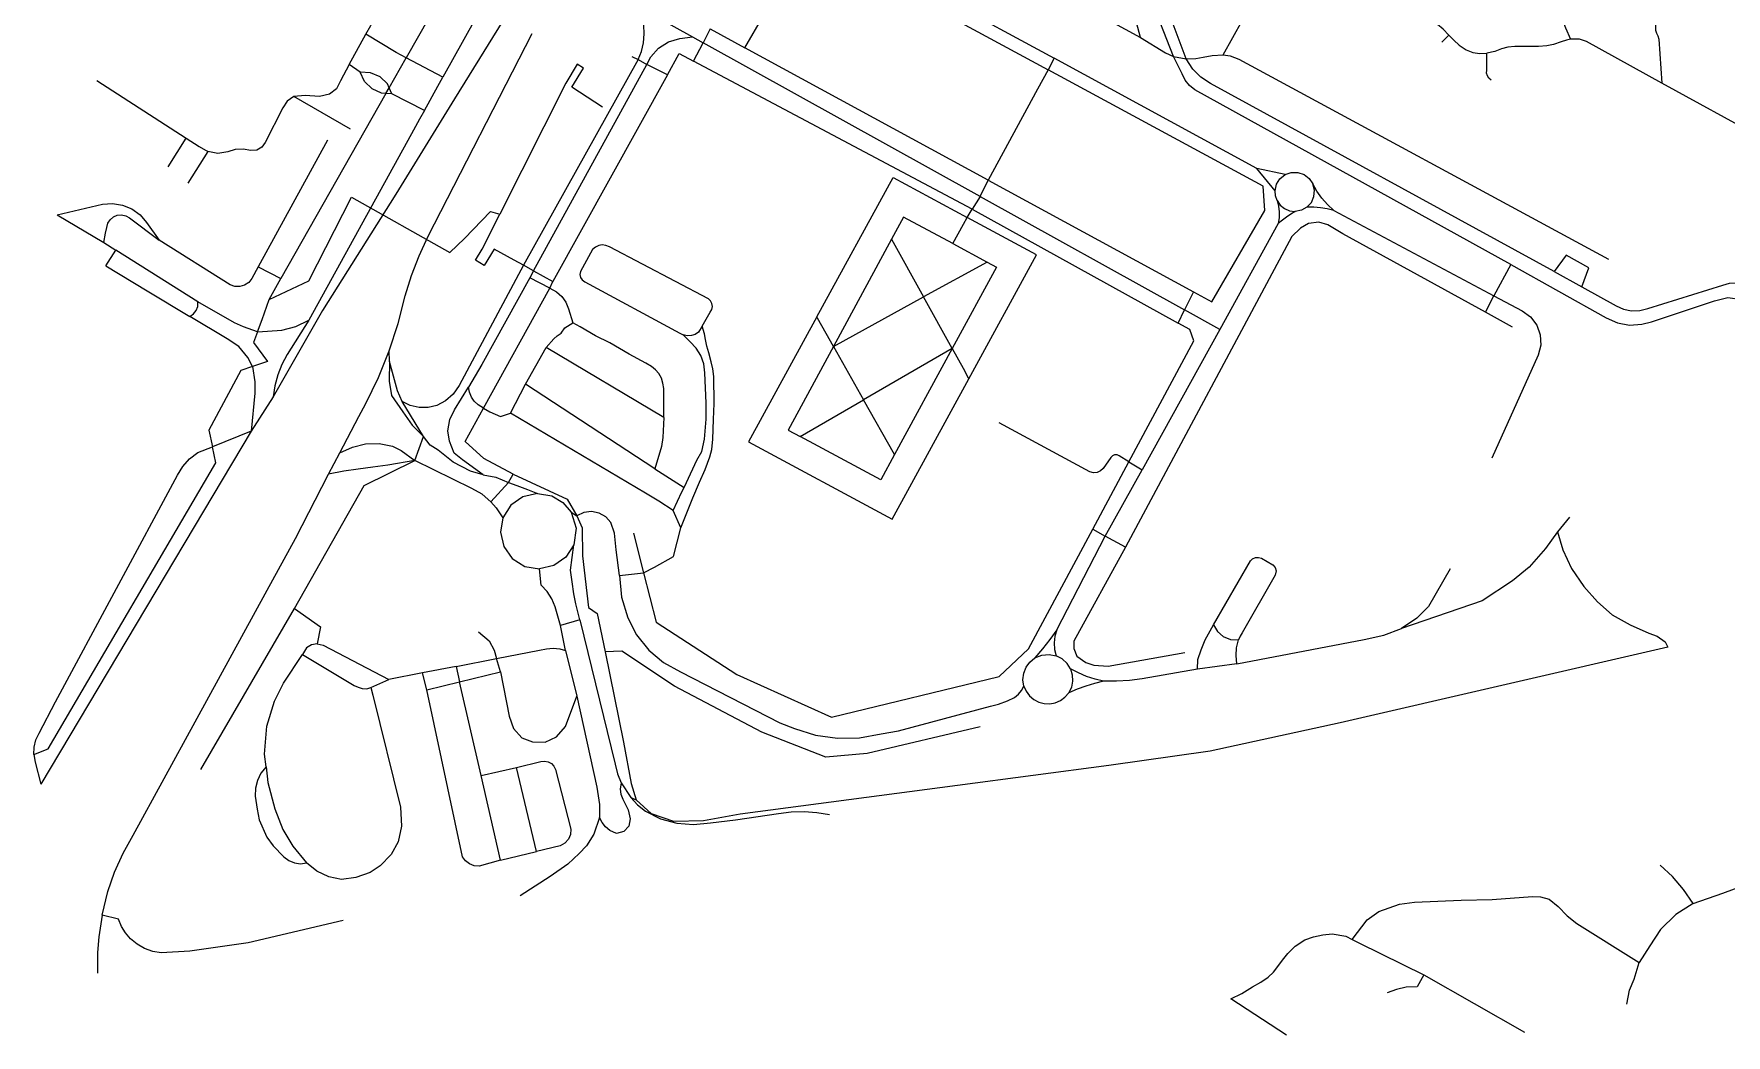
# Model space of a CAD drawing. Header units: metres. Extents: x 327752 to 330302, y 2791504 to 2794271.
# Drawn here: x 327752 to 328526, y 2791505 to 2791963 of the extents above; entities that cross this region are included whole.
import ezdxf

# ---------------------------------------------------------------- set-up
doc = ezdxf.new("R2010")
doc.units = ezdxf.units.M

msp = doc.modelspace()

# ---------------------------------------------------------------- linework, layer by layer
for p, q in [((327952.83, 2792005.19), (327922.5, 2791951.72)), ((328119.15, 2792005.67), (328218.67, 2791951.55)), ((328279, 2791951.25), (328262.64, 2791995.22)), ((328273.31, 2791952.29), (328257.65, 2791992.35)), ((328029.12, 2791974.8), (328053.43, 2791961.31)), ((327896.54, 2791948.72), (327904.05, 2791962.54)), ((328061.53, 2791964.97), (328058.26, 2791958.63)), ((328061.53, 2791964.97), (328077.37, 2791956.35)), ((328244.12, 2791968.62), (328258.22, 2791961.01)), ((328295.9, 2791953.14), (328304.75, 2791968.95)), ((328395.87, 2791958.94), (328399.07, 2791962.17)), ((328053.43, 2791961.31), (328058.26, 2791958.63)), ((328053.86, 2791950.2), (328058.26, 2791958.63)), ((328184.84, 2791888.42), (328058.26, 2791958.63)), ((328188.62, 2791895.78), (328077.37, 2791956.35)), ((327901.49, 2791945.17), (327896.54, 2791948.72)), ((327914.75, 2791938.03), (327922.5, 2791951.72)), ((327939.24, 2791942.85), (327922.5, 2791951.72)), ((328028.54, 2791950.97), (327976.22, 2791856.88)), ((327980.75, 2791854.37), (328032.54, 2791948.66)), ((328025.68, 2791952.43), (328028.54, 2791950.97)), ((328028.54, 2791950.97), (328032.54, 2791948.66)), ((328041.97, 2791944.03), (328032.54, 2791948.66)), ((328181.19, 2791882.53), (328053.86, 2791950.2)), ((328218.67, 2791951.55), (328215.91, 2791946.32)), ((328311.36, 2791901.16), (328218.67, 2791951.55)), ((328273.31, 2791952.29), (328279, 2791951.25)), ((327781.13, 2791941.44), (327821.91, 2791915.09)), ((328041.97, 2791944.03), (327989.64, 2791849.44)), ((328555.06, 2791907.96), (328496.46, 2791940.21)), ((327913.31, 2791935.48), (327865.3, 2791850.79)), ((327897.14, 2791919.14), (327871.15, 2791934.11)), ((327913.31, 2791935.48), (327914.75, 2791938.03)), ((327916.03, 2791935.26), (327913.31, 2791935.48)), ((327916.03, 2791935.26), (327914.75, 2791938.03)), ((327930.88, 2791927.71), (327916.03, 2791935.26)), ((327813.81, 2791901.92), (327821.91, 2791915.09)), ((327831.89, 2791908.9), (327822.77, 2791894.41)), ((327886.65, 2791914.1), (327854.92, 2791856.17)), ((328324.3, 2791898.36), (328311.36, 2791901.16)), ((328319.67, 2791890.96), (328311.36, 2791901.16)), ((328184.84, 2791888.42), (328188.62, 2791895.78)), ((328188.62, 2791895.78), (328282.4, 2791844.73)), ((328184.84, 2791888.42), (328181.19, 2791882.53)), ((328184.84, 2791888.42), (328278.31, 2791836.56)), ((327762.95, 2791879.89), (327784.27, 2791867.29)), ((328179.03, 2791878.75), (328181.19, 2791882.53)), ((328181.19, 2791882.53), (328275.34, 2791830.46)), ((328346.57, 2791881.98), (328419.68, 2791842.94)), ((328321.15, 2791875.99), (328294.5, 2791827.58)), ((327784.27, 2791867.29), (327789.84, 2791863.83)), ((327785.22, 2791856.65), (327789.84, 2791863.83)), ((327827.38, 2791840.13), (327789.84, 2791863.83)), ((328144.45, 2791868.84), (328117.86, 2791819.8)), ((328144.45, 2791868.84), (328159.07, 2791842.4)), ((328172.35, 2791866.81), (328188.12, 2791858.35)), ((327854.92, 2791856.17), (327865.3, 2791850.79)), ((327980.75, 2791854.37), (327976.22, 2791856.88)), ((327980.75, 2791854.37), (327979.12, 2791851.15)), ((327980.75, 2791854.37), (327989.64, 2791849.44)), ((328188.12, 2791858.35), (328159.07, 2791842.4)), ((328427.47, 2791857.3), (328419.68, 2791842.94)), ((328447.24, 2791853.99), (328459.91, 2791847.03)), ((327859.9, 2791841.27), (327865.3, 2791850.79)), ((327957.87, 2791791.6), (327988.13, 2791846.43)), ((327988.13, 2791846.43), (327979.12, 2791851.15)), ((327988.13, 2791846.43), (327989.64, 2791849.44)), ((328117.86, 2791819.8), (328159.07, 2791842.4)), ((328172.1, 2791818.85), (328159.07, 2791842.4)), ((328282.4, 2791844.73), (328278.31, 2791836.56)), ((328415.85, 2791835.43), (328419.68, 2791842.94)), ((328275.34, 2791830.46), (328278.31, 2791836.56)), ((328294.5, 2791827.58), (328278.31, 2791836.56)), ((328428.18, 2791828.57), (328415.85, 2791835.43)), ((328294.5, 2791827.58), (328258.92, 2791763.4)), ((327914.98, 2791812.94), (327914.79, 2791817.76)), ((327977.04, 2791802.53), (327986.53, 2791819.3)), ((328040.34, 2791787.23), (327986.53, 2791819.3)), ((328117.86, 2791819.8), (328131.63, 2791795.39)), ((328172.1, 2791818.85), (328131.63, 2791795.39)), ((328172.1, 2791818.85), (328145.77, 2791770.32)), ((327970.16, 2791789.28), (327977.04, 2791802.53)), ((328036.23, 2791763.89), (327977.04, 2791802.53)), ((327861.78, 2791796.78), (327851.72, 2791781.06)), ((327930.46, 2791778.57), (327920.68, 2791794.57)), ((328102.58, 2791778.57), (328131.63, 2791795.39)), ((328145.77, 2791770.32), (328131.63, 2791795.39)), ((327851.72, 2791781.06), (327755.61, 2791619.7)), ((327851.72, 2791781.06), (327833.96, 2791773.82)), ((327926.56, 2791767.64), (327930.46, 2791778.57)), ((327887.01, 2791761.32), (327892.18, 2791771.1)), ((327969.3, 2791757.57), (327971.46, 2791761.32)), ((328036.23, 2791763.89), (328049.55, 2791755.34)), ((328236.34, 2791736.29), (328252.82, 2791767)), ((328242.1, 2791733.03), (328258.92, 2791763.4)), ((328252.82, 2791767), (328258.92, 2791763.4)), ((327969.3, 2791757.57), (327961.25, 2791748.76)), ((327997.93, 2791743.99), (328000.52, 2791742.31)), ((328048.11, 2791736.87), (328044.64, 2791744.7)), ((328454.24, 2791741.68), (328448.76, 2791735.04)), ((328026.41, 2791734.36), (328031.06, 2791716.21)), ((328219.87, 2791690.25), (328242.1, 2791733.03)), ((328236.34, 2791736.29), (328242.1, 2791733.03)), ((328251.38, 2791728.04), (328242.1, 2791733.03)), ((328020.07, 2791715.09), (328031.06, 2791716.21)), ((327828.7, 2791626.42), (327871.56, 2791699.96)), ((328001.92, 2791694.79), (327993.01, 2791692.26)), ((327995.36, 2791680.74), (327993.01, 2791692.26)), ((327945.32, 2791673.47), (327963.85, 2791677.08)), ((327965.67, 2791671.04), (327963.85, 2791677.08)), ((327995.36, 2791680.74), (328000.5, 2791659.83)), ((327930.02, 2791670.51), (327914.57, 2791667.51)), ((327945.32, 2791673.47), (327930.02, 2791670.51)), ((327931.91, 2791662.82), (327930.02, 2791670.51)), ((327945.32, 2791673.47), (327946.96, 2791666.5)), ((327946.96, 2791666.5), (327965.67, 2791671.04)), ((328302.23, 2791674.68), (328284.27, 2791672.29)), ((327906.39, 2791663.86), (327914.57, 2791667.51)), ((327931.91, 2791662.82), (327946.96, 2791666.5)), ((327956.76, 2791623.56), (327946.96, 2791666.5)), ((327956.76, 2791623.56), (327972.99, 2791627.26)), ((327965.6, 2791584.85), (327956.76, 2791623.56)), ((327982.15, 2791588.85), (327972.99, 2791627.26)), ((328020.88, 2791620.27), (328025.19, 2791613.49)), ((328025.19, 2791613.49), (328027.68, 2791612.52)), ((327965.6, 2791584.85), (327982.15, 2791588.85)), ((328387.64, 2791532.52), (328384.63, 2791527.05)), ((328387.64, 2791532.52), (328433.64, 2791506.21)), ((328324.99, 2791504.87), (328299.55, 2791521.49))]:
    msp.add_line(p, q)
for points in [[(328122.09, 2792284.16), (328069.4, 2792173.18), (328052.96, 2792137.17), (327973.37, 2791979.6), (327944.69, 2791933), (327917.88, 2791889.48), (327884.22, 2791836.25), (327861.78, 2791796.78)], [(328004.42, 2792064.15), (327972.52, 2792002.7), (327939.24, 2791942.85)], [(327904.05, 2791962.54), (327906.46, 2791966.5), (327907.31, 2791968.39), (327907.26, 2791970.45), (327906.35, 2791972.32), (327904.73, 2791973.61), (327894.49, 2791979.78), (327892.49, 2791981.98), (327891.51, 2791984.77), (327891.69, 2791987.72), (327893.03, 2791990.37), (327905.22, 2792013.11)], [(328077.37, 2791956.35), (328103.45, 2792001.26), (328113.56, 2792001.73), (328215.91, 2791946.32)], [(328258.22, 2791961.01), (328254.36, 2791975.37), (328252.69, 2791980.21), (328250.63, 2791984.89), (328248.15, 2791989.38)], [(328028.54, 2791950.97), (328030.06, 2791954.71), (328031, 2791958.65), (328031.37, 2791962.67), (328031.15, 2791966.71), (328030.33, 2791970.66), (328029.12, 2791974.8)], [(328399.07, 2791962.17), (328396.5, 2791964.87), (328393.87, 2791966.98), (328391.18, 2791968.67), (328386.73, 2791971.22), (328382.06, 2791973.08)], [(328449.12, 2791976.17), (328450.54, 2791970.68), (328452.43, 2791965.42), (328454.75, 2791960.34)], [(328493.74, 2791972.06), (328493.54, 2791965.79), (328493.62, 2791964.37), (328494.03, 2791963.03), (328494.62, 2791961.78), (328495.12, 2791960.32), (328496.46, 2791940.21)], [(327922.5, 2791951.72), (327917.92, 2791954.14), (327904.05, 2791962.54)], [(327914.79, 2791817.76), (327918.85, 2791830.25), (327922.04, 2791842.99), (327924.95, 2791852.19), (327928.43, 2791861.18), (327932.49, 2791869.93), (327980.06, 2791962.9)], [(328399.07, 2791962.17), (328401.37, 2791959.84), (328403.82, 2791957.51), (328407, 2791955.35), (328410.08, 2791954.23), (328413.31, 2791953.73), (328416.47, 2791953.81)], [(328032.54, 2791948.66), (328034.38, 2791952.15), (328037.88, 2791956.23), (328042.43, 2791959.14), (328047.61, 2791960.63), (328053.43, 2791961.31)], [(328258.22, 2791961.01), (328269.56, 2791953.97), (328273.31, 2791952.29)], [(328454.75, 2791960.34), (328452.88, 2791959.85), (328450.42, 2791959.09), (328447.01, 2791957.87), (328443.86, 2791957.18), (328440.09, 2791956.93), (328429.23, 2791956.95), (328426.02, 2791956.61), (328423.2, 2791955.87), (328420.15, 2791954.67), (328416.47, 2791953.81)], [(328496.46, 2791940.21), (328461.99, 2791959.17), (328458.83, 2791960.22), (328454.75, 2791960.34)], [(327896.54, 2791948.72), (327892.57, 2791941.16), (327890.66, 2791937.63), (327887.44, 2791935.21), (327882.88, 2791934.04), (327876.3, 2791934.5), (327871.15, 2791934.11)], [(328012.27, 2791929.13), (327998.19, 2791938.41), (328003.57, 2791947.04), (328000.75, 2791948.79), (327995.58, 2791940.12), (327965.38, 2791880.34)], [(328041.97, 2791944.03), (328047.3, 2791953.7), (328053.86, 2791950.2)], [(328215.91, 2791946.32), (328211.13, 2791937.47), (328188.62, 2791895.78)], [(328282.4, 2791844.73), (328290.86, 2791840.13), (328315.09, 2791881.91), (328314.29, 2791893.04), (328215.91, 2791946.32)], [(328427.47, 2791857.3), (328283.03, 2791937.14), (328280.59, 2791939.14), (328278.63, 2791941.59), (328277.24, 2791944.4), (328273.31, 2791952.29)], [(328279, 2791951.25), (328283.42, 2791951.49), (328286.86, 2791952.02), (328291.01, 2791952.85), (328295.9, 2791953.14)], [(328447.24, 2791853.99), (328290.12, 2791940.05), (328285.79, 2791942.92), (328282.06, 2791946.53), (328279, 2791951.25)], [(328295.9, 2791953.14), (328299.25, 2791952.68), (328303.14, 2791951.2), (328472.18, 2791859.69)], [(328418.41, 2791941.53), (328417.45, 2791942.41), (328416.77, 2791943.51), (328416.41, 2791944.76), (328416.42, 2791946.05), (328416.47, 2791953.81)], [(327914.75, 2791938.03), (327913.95, 2791939.79), (327910.68, 2791943), (327906.29, 2791944.94), (327901.49, 2791945.17)], [(327913.31, 2791935.48), (327911.29, 2791935.65), (327906.97, 2791937.62), (327903.56, 2791940.92), (327901.49, 2791945.17)], [(327930.88, 2791927.71), (327936.98, 2791938.78), (327939.24, 2791942.85)], [(327871.15, 2791934.11), (327868.18, 2791931.95), (327866.16, 2791928.89), (327858.07, 2791913.11), (327856.6, 2791910.86), (327854.24, 2791909.53), (327851.54, 2791909.44), (327848, 2791909.98), (327844.43, 2791909.76), (327841, 2791908.76), (327836.43, 2791908.04), (327831.89, 2791908.9)], [(327930.88, 2791927.71), (327928.7, 2791923.75), (327924.95, 2791916.98), (327877.99, 2791831.87)], [(327821.91, 2791915.09), (327827.89, 2791911.22), (327831.89, 2791908.9)], [(328110.24, 2791833.25), (328145.11, 2791897.07), (328179.03, 2791878.75)], [(328319.67, 2791890.96), (328320.34, 2791893.91), (328321.94, 2791896.47), (328324.3, 2791898.36)], [(328324.3, 2791898.36), (328327.13, 2791899.35), (328330.12, 2791899.38), (328332.95, 2791898.44), (328335.32, 2791896.61), (328336.97, 2791894.13)], [(328334.28, 2791883.43), (328336.28, 2791885.61), (328337.47, 2791888.32), (328337.71, 2791891.26), (328336.97, 2791894.13)], [(328346.57, 2791881.98), (328343.68, 2791884.68), (328341.07, 2791887.56), (328338.85, 2791890.74), (328336.97, 2791894.13)], [(327762.95, 2791879.89), (327783.67, 2791884.84), (327788.29, 2791885.16), (327792.85, 2791884.43), (327797.12, 2791882.67), (327800.88, 2791879.98), (327803.92, 2791876.51), (327809.6, 2791868.39)], [(327859.9, 2791841.27), (327877.98, 2791849.74), (327897.6, 2791888.06), (327942.48, 2791862.79), (327949.26, 2791869.15), (327961.09, 2791881.5), (327965.38, 2791880.34)], [(328320.59, 2791886.55), (328319.85, 2791888.7), (328319.67, 2791890.96)], [(328320.59, 2791886.55), (328321.22, 2791883.95), (328321.55, 2791881.3), (328321.52, 2791878.63), (328321.15, 2791875.99)], [(328320.59, 2791886.55), (328322.02, 2791884.45), (328323.99, 2791882.83), (328326.33, 2791881.82), (328328.87, 2791881.52)], [(327784.27, 2791867.29), (327785.11, 2791871.51), (327785.74, 2791874.2), (327786.22, 2791876.08), (327787.24, 2791877.73), (327788.71, 2791878.99), (327790.5, 2791879.76), (327792.43, 2791879.94), (327794.34, 2791879.55), (327796.03, 2791878.6), (327809.6, 2791868.39)], [(327976.22, 2791856.88), (327971.97, 2791859.25), (327962.79, 2791864.34), (327958.24, 2791856.78), (327954.28, 2791859.17), (327957.31, 2791864.31), (327965.38, 2791880.34)], [(328172.35, 2791866.81), (328149.89, 2791878.86), (328144.45, 2791868.84)], [(328172.35, 2791866.81), (328177.24, 2791875.68), (328179.03, 2791878.75)], [(328179.74, 2791804.93), (328210.72, 2791861.61), (328179.03, 2791878.75)], [(328328.87, 2791881.52), (328326.86, 2791880.22), (328324.92, 2791878.88), (328323.03, 2791877.47), (328321.15, 2791875.99)], [(328334.28, 2791883.43), (328331.73, 2791882.03), (328328.87, 2791881.52)], [(328346.57, 2791881.98), (328343.55, 2791882.71), (328340.49, 2791883.2), (328337.4, 2791883.42), (328334.28, 2791883.43)], [(328415.85, 2791835.43), (328350.68, 2791871.3), (328343.81, 2791875.34), (328339.7, 2791876.56), (328335.03, 2791876.05), (328331.35, 2791873.91), (328327.35, 2791870.12), (328251.38, 2791728.04)], [(327854.92, 2791856.17), (327852.01, 2791850.86), (327850.59, 2791849.05), (327848.69, 2791847.77), (327846.49, 2791847.13), (327844.19, 2791847.2), (327842.02, 2791847.97), (327809.6, 2791868.39)], [(328057.88, 2791829.03), (328061.49, 2791835.53), (328062.21, 2791836.7), (328062.5, 2791838.04), (328062.32, 2791839.39), (328061.68, 2791840.59), (328060.66, 2791841.53), (328015.43, 2791865.31), (328013.87, 2791865.97), (328012.19, 2791866.17), (328010.53, 2791865.89), (328009.01, 2791865.17), (328007.74, 2791864.06), (328002.17, 2791854.11), (328001.95, 2791852.73), (328002.25, 2791851.35), (328003.04, 2791850.19), (328004.21, 2791849.4), (328047.59, 2791825.81), (328049.18, 2791825.09)], [(328459.91, 2791847.03), (328463.08, 2791855.74), (328452.83, 2791861.5), (328447.24, 2791853.99)], [(327785.22, 2791856.65), (327804.2, 2791845.2), (327823.7, 2791833.43)], [(327976.22, 2791856.88), (327946.69, 2791801.88), (327944, 2791797.89), (327940.49, 2791794.88), (327936.57, 2791792.82), (327932.54, 2791791.91), (327928.42, 2791791.9), (327924.4, 2791792.81), (327920.68, 2791794.57)], [(328188.12, 2791858.35), (328192.3, 2791856.11), (328172.1, 2791818.85)], [(328427.47, 2791857.3), (328471.1, 2791832.84), (328476.22, 2791830.55), (328481.75, 2791829.58), (328487.35, 2791830), (328491.79, 2791831.05), (328520.61, 2791840.68), (328526.68, 2791842.11), (328532.85, 2791841.31), (328537.66, 2791838.84), (328642.36, 2791780.03), (328647.25, 2791777.99), (328652.01, 2791777.09), (328656.85, 2791777.31), (328661.5, 2791778.65), (328781.25, 2791814.52), (328794.74, 2791820.11), (328807.54, 2791827.12), (328816.2, 2791833.27)], [(327979.12, 2791851.15), (327957.05, 2791811.59), (327951.06, 2791801.19)], [(327988.13, 2791846.43), (327991.27, 2791844.68), (327993.67, 2791842.6), (327995.57, 2791839.98), (327996.78, 2791837.01), (327998.79, 2791830.64)], [(328459.91, 2791847.03), (328475.64, 2791838.4), (328479.03, 2791836.83), (328482.69, 2791836.08), (328486.42, 2791836.18), (328490.04, 2791837.12), (328524.3, 2791847.85), (328527.45, 2791848.78), (328530.72, 2791848.87), (328533.92, 2791848.13), (328645.47, 2791786.12), (328648.29, 2791784.68), (328652.04, 2791783.63), (328655.95, 2791783.59), (328659.74, 2791784.54), (328770.75, 2791818.01), (328783.97, 2791823.17), (328796.74, 2791829.34), (328809.01, 2791836.46), (328812.32, 2791838.75)], [(327823.7, 2791833.43), (327825.32, 2791834.64), (327826.53, 2791836.24), (327827.24, 2791838.12), (327827.38, 2791840.13)], [(327854.63, 2791826.53), (327848.22, 2791828.74), (327844.08, 2791830.54), (327827.38, 2791840.13)], [(327854.63, 2791826.53), (327856.69, 2791832.1), (327859.9, 2791841.27)], [(328419.68, 2791842.94), (328432.61, 2791836.03), (328436.45, 2791833.29), (328439.32, 2791829.54), (328440.92, 2791825.11), (328441.14, 2791820.4), (328439.94, 2791815.84), (328418.77, 2791768.67)], [(327852.32, 2791810.54), (327850.17, 2791814.78), (327846.06, 2791819.69), (327840.67, 2791823.19), (327823.7, 2791833.43)], [(327854.63, 2791826.53), (327859.12, 2791826.72), (327865.7, 2791827.21), (327872.07, 2791828.95), (327877.99, 2791831.87)], [(327877.99, 2791831.87), (327868.08, 2791816.12), (327865.75, 2791811.57), (327863.9, 2791806.78), (327862.57, 2791801.84), (327861.78, 2791796.78)], [(327986.53, 2791819.3), (327989.96, 2791823.26), (327991.52, 2791824.63), (327993.44, 2791825.93), (327995.08, 2791828.35), (327998.79, 2791830.64)], [(328040.34, 2791787.23), (328040.29, 2791800.6), (328039.89, 2791803.04), (328039.19, 2791805.29), (328038.07, 2791807.36), (328036.56, 2791809.16), (328034.72, 2791810.64), (328032.15, 2791812.19), (328024.41, 2791816.28), (328015.57, 2791821.44), (328009.04, 2791824.69), (328002.1, 2791828.8), (327998.79, 2791830.64)], [(328110.24, 2791833.25), (328079.07, 2791776.21), (328144.67, 2791740.75), (328179.74, 2791804.93)], [(328117.86, 2791819.8), (328114.52, 2791825.71), (328110.51, 2791832.78), (328110.24, 2791833.25)], [(328252.82, 2791767), (328282.53, 2791822.36), (328280.7, 2791827.49), (328275.34, 2791830.46)], [(327854.63, 2791826.53), (327852.78, 2791821.53), (327859.09, 2791812.86), (327852.32, 2791810.54)], [(328048.11, 2791736.87), (328053.53, 2791750.62), (328056.61, 2791757.77), (328059.23, 2791763.53), (328061.33, 2791769.32), (328062.3, 2791772.64), (328062.75, 2791777.45), (328063.08, 2791786.39), (328063.38, 2791793.71), (328063.24, 2791806.01), (328062.73, 2791809.61), (328061.99, 2791812.81), (328060.87, 2791816.85), (328059.99, 2791819.88), (328059.34, 2791822.97), (328058.89, 2791825.51), (328057.88, 2791829.03)], [(328057.88, 2791829.03), (328056.11, 2791826.24), (328054.69, 2791825.31), (328052.89, 2791824.79), (328051.02, 2791824.71), (328049.18, 2791825.09)], [(328049.55, 2791755.34), (328050.72, 2791757.64), (328055.32, 2791767.8), (328057.62, 2791771.82), (328058.93, 2791777.46), (328059.65, 2791786.55), (328059.68, 2791793.84), (328059.12, 2791807.75), (328058.62, 2791811.76), (328057.27, 2791815.58), (328055.14, 2791819.02), (328052.33, 2791821.95), (328049.18, 2791825.09)], [(327892.18, 2791771.1), (327900.97, 2791787.71), (327904.13, 2791793.76), (327909.88, 2791805.58), (327914.79, 2791817.76)], [(328117.86, 2791819.8), (328097.1, 2791781.51), (328102.58, 2791778.57)], [(328172.1, 2791818.85), (328177.1, 2791809.82), (328179.49, 2791805.41), (328179.74, 2791804.93)], [(327852.32, 2791810.54), (327847.01, 2791808.73), (327832.34, 2791781.46), (327833.96, 2791773.82)], [(327852.32, 2791810.54), (327853.32, 2791803.64), (327853.35, 2791798.38), (327851.72, 2791781.06)], [(327914.98, 2791812.94), (327914.83, 2791803.94), (327915.88, 2791797.39), (327921, 2791789.96), (327925.24, 2791783.86), (327930.46, 2791778.57)], [(327920.68, 2791794.57), (327918.64, 2791799.46), (327914.98, 2791812.94)], [(327957.7, 2791761.02), (327948.3, 2791767.88), (327944.52, 2791771.03), (327942.39, 2791776.44), (327941.62, 2791781.19), (327942.44, 2791786.38), (327944.65, 2791790.87), (327951.06, 2791801.19)], [(327957.87, 2791791.6), (327955.4, 2791793.07), (327953.68, 2791794.71), (327952.34, 2791796.66), (327951.46, 2791798.86), (327951.06, 2791801.19)], [(327971.46, 2791761.32), (327958.02, 2791768.54), (327949.51, 2791776.33), (327957.87, 2791791.6)], [(327957.87, 2791791.6), (327960.85, 2791789.87), (327965.64, 2791787.68), (327970.16, 2791789.28)], [(328044.64, 2791744.7), (328038.09, 2791749.08), (328031.96, 2791752.71), (327970.16, 2791789.28)], [(328040.34, 2791787.23), (328039.89, 2791778.12), (328039.17, 2791773.97), (328036.23, 2791763.89)], [(328252.82, 2791767), (328248.46, 2791769.73), (328247.46, 2791770.18), (328246.36, 2791770.2), (328245.34, 2791769.78), (328244.57, 2791769), (328241.11, 2791764.03), (328239.88, 2791762.86), (328238.33, 2791762.17), (328236.63, 2791762.04), (328234.99, 2791762.49), (328193.53, 2791784.87)], [(327957.7, 2791761.02), (327952, 2791762.83), (327944.07, 2791766.85), (327937.2, 2791772.38), (327933.52, 2791774.66), (327930.46, 2791778.57)], [(328145.77, 2791770.32), (328139.5, 2791758.76), (328102.58, 2791778.57)], [(327752.35, 2791633.16), (327758.87, 2791635.84), (327835.47, 2791766.64), (327833.96, 2791773.82)], [(327752.35, 2791633.16), (327752.45, 2791636.59), (327753.26, 2791639.94), (327754.76, 2791643.03), (327762.3, 2791657.29), (327818.02, 2791760.91), (327820.42, 2791764.96), (327823.57, 2791768.46), (327827.37, 2791771.27), (327833.96, 2791773.82)], [(327892.18, 2791771.1), (327897.99, 2791773.74), (327904, 2791775.25), (327910.18, 2791775.4), (327916.24, 2791774.17), (327920.19, 2791772.28), (327926.56, 2791767.64)], [(327783.54, 2791559.8), (327786.15, 2791570.57), (327789.28, 2791579.48), (327793.16, 2791588.1), (327797.76, 2791596.38), (327826.09, 2791648.17), (327858.98, 2791708.33), (327871.92, 2791731.97), (327887.01, 2791761.32)], [(327871.56, 2791699.96), (327903.38, 2791756.24), (327926.56, 2791767.64)], [(327926.56, 2791767.64), (327914.08, 2791765.52), (327907.3, 2791764.66), (327900.55, 2791763.67), (327894.07, 2791762.72), (327887.01, 2791761.32)], [(327961.25, 2791748.76), (327957.2, 2791752.2), (327952.57, 2791754.84), (327926.56, 2791767.64)], [(327957.7, 2791761.02), (327963.47, 2791759.96), (327969.3, 2791757.57)], [(327971.46, 2791761.32), (327996.08, 2791749.94), (328000.52, 2791742.31)], [(327969.3, 2791757.57), (327973.16, 2791756.23), (327977.94, 2791754.42), (327982.55, 2791752.55)], [(328044.64, 2791744.7), (328048.52, 2791753.31), (328049.55, 2791755.34)], [(327961.25, 2791748.76), (327963.63, 2791745.96), (327966.78, 2791741.47)], [(327982.55, 2791752.55), (327975.93, 2791751.08), (327970.39, 2791747.18), (327966.78, 2791741.47)], [(327982.55, 2791752.55), (327989.1, 2791751.44), (327994.16, 2791748.47), (327997.93, 2791743.99)], [(327966.78, 2791741.47), (327965.64, 2791734.84), (327967.14, 2791728.29), (327971.05, 2791722.81), (327976.78, 2791719.23), (327983.44, 2791718.1)], [(327997.93, 2791743.99), (328000.24, 2791736.68), (327999.12, 2791729.09)], [(328020.07, 2791715.09), (328018.54, 2791726.75), (328017.82, 2791734.41), (328016.15, 2791739.25), (328013.79, 2791741.88), (328010.71, 2791743.62), (328007.23, 2791744.3), (328003.72, 2791743.84), (328000.52, 2791742.31)], [(328000.52, 2791742.31), (328002.92, 2791736.81), (328003.17, 2791724.03), (328005.84, 2791700.35), (328009.86, 2791697.75), (328013.56, 2791680.1)], [(328448.76, 2791735.04), (328451.3, 2791726.74), (328455.17, 2791718.23), (328460.81, 2791710.03), (328467.14, 2791702.96), (328473.82, 2791697.02), (328481.94, 2791692.42), (328490.55, 2791688.76), (328494.38, 2791687.36), (328498.06, 2791684.69), (328499.28, 2791682.35), (328349.48, 2791647.68), (328290, 2791634.79), (328243.69, 2791628.22), (328174.61, 2791619.07), (328075.16, 2791606), (328058.49, 2791602.84), (328044.85, 2791602.62), (328034.62, 2791606.1), (328027.68, 2791612.52)], [(328031.06, 2791716.21), (328036.07, 2791718.92), (328044.71, 2791723.81), (328048.11, 2791736.87)], [(328031.06, 2791716.21), (328036.83, 2791693.64), (328073.69, 2791669.78), (328116.97, 2791650.29), (328193.55, 2791668.8), (328206.95, 2791681.53), (328236.34, 2791736.29)], [(328448.76, 2791735.04), (328443.34, 2791727.41), (328435.81, 2791718.91), (328428.29, 2791712.68), (328414.39, 2791703.45), (328377.46, 2791690.75)], [(327999.12, 2791729.09), (327995.51, 2791723.43), (327990.01, 2791719.58), (327983.44, 2791718.1)], [(328001.92, 2791694.79), (328000.16, 2791702.04), (327999.23, 2791706.63), (327998.42, 2791712.23), (327997.71, 2791717.52), (327999.12, 2791729.09)], [(328251.38, 2791728.04), (328227.73, 2791685.02), (328227.76, 2791681.7), (328229.14, 2791678.18), (328233.15, 2791675.24), (328236.79, 2791674.05), (328243.37, 2791673.58), (328278.41, 2791679.92)], [(328291.51, 2791692.53), (328308.42, 2791721.74), (328309.45, 2791722.71), (328310.76, 2791723.27), (328312.18, 2791723.35), (328313.53, 2791722.94), (328318.62, 2791719.98), (328319.7, 2791718.74), (328320.2, 2791717.17), (328319.78, 2791715.24), (328304.73, 2791688.91), (328303.74, 2791687.26), (328302.93, 2791685.63)], [(327993.01, 2791692.26), (327990.59, 2791700.72), (327989.14, 2791704.44), (327987, 2791707.8), (327984.22, 2791710.68), (327983.44, 2791718.1)], [(328020.07, 2791715.09), (328020.08, 2791715.04), (328020.92, 2791705.17), (328023.79, 2791695.7), (328027.85, 2791687.86), (328033.4, 2791680.96), (328040.2, 2791675.28), (328047.98, 2791671.05), (328093.34, 2791647.72), (328100.03, 2791645.03), (328109.69, 2791642.1), (328119.69, 2791640.69), (328129.78, 2791640.85), (328139.72, 2791642.59), (328147.6, 2791644.04), (328189.67, 2791655.29), (328193.24, 2791656.28), (328197.47, 2791657.74), (328200.67, 2791659.33), (328202.39, 2791660.79), (328203.83, 2791662.53), (328204.92, 2791664.48)], [(328399.69, 2791718.16), (328389.86, 2791700.91), (328384.56, 2791695.56), (328377.46, 2791690.75)], [(327871.56, 2791699.96), (327883.36, 2791691.58), (327881.91, 2791683.75)], [(328001.92, 2791694.79), (328018, 2791628.73), (328019.2, 2791624.35), (328020.88, 2791620.27)], [(328284.27, 2791672.29), (328284.46, 2791676.59), (328285.93, 2791681.12), (328287.68, 2791685.57), (328291.51, 2791692.53)], [(328291.51, 2791692.53), (328293.32, 2791689.46), (328296.03, 2791687.13), (328299.36, 2791685.81), (328302.93, 2791685.63)], [(327881.91, 2791683.75), (327879.26, 2791683.32), (327876.98, 2791681.91), (327875.14, 2791678.96)], [(327881.91, 2791683.75), (327884.53, 2791683.15), (327914.57, 2791667.51)], [(327955.63, 2791689.25), (327960.4, 2791685.19), (327962.72, 2791680.96), (327963.85, 2791677.08)], [(328219.87, 2791690.25), (328216.73, 2791685.81), (328213.41, 2791681.51), (328209.9, 2791677.36)], [(328219.87, 2791690.25), (328219.08, 2791687.29), (328218.74, 2791684.26), (328218.95, 2791681.22), (328219.7, 2791678.28)], [(328302.23, 2791674.68), (328301.88, 2791678.44), (328302.03, 2791682.02), (328302.93, 2791685.63)], [(328302.23, 2791674.68), (328360.47, 2791685.81), (328369.41, 2791687.78), (328377.46, 2791690.75)], [(327858.5, 2791627.59), (327857.83, 2791633.3), (327858.92, 2791646.2), (327862.42, 2791657.58), (327866.48, 2791665.86), (327875.14, 2791678.96)], [(327875.14, 2791678.96), (327898.75, 2791664.79), (327900.56, 2791663.93), (327902.48, 2791663.41), (327904.48, 2791663.27), (327906.39, 2791663.86)], [(327963.85, 2791677.08), (327983.54, 2791680.84), (327986.69, 2791681.48), (327989.73, 2791681.81), (327992.76, 2791681.45), (327995.36, 2791680.74)], [(328184.88, 2791645.93), (328133.24, 2791633.69), (328114.3, 2791632.04), (328085.12, 2791643.44), (328045.12, 2791664.51), (328021.13, 2791680.53), (328013.56, 2791680.1)], [(328013.56, 2791680.1), (328021.95, 2791638.86), (328025.36, 2791620), (328027.68, 2791612.52)], [(328204.92, 2791664.48), (328204.48, 2791667.4), (328204.8, 2791670.35), (328205.88, 2791673.09), (328207.63, 2791675.47), (328209.9, 2791677.36)], [(328209.9, 2791677.36), (328213.05, 2791678.62), (328216.41, 2791678.94), (328219.7, 2791678.28)], [(328226.25, 2791672.35), (328224.61, 2791674.84), (328222.39, 2791676.89), (328219.7, 2791678.28)], [(327965.67, 2791671.04), (327969.64, 2791650.78), (327971.57, 2791645.14), (327975.37, 2791640.86), (327980.25, 2791639.04), (327986.12, 2791638.8), (327991.27, 2791641.25), (327995.4, 2791646.04), (328000.5, 2791659.83)], [(328226.25, 2791672.35), (328227.03, 2791669.58), (328227.17, 2791666.74), (328226.59, 2791663.98), (328225.38, 2791661.33)], [(328241.35, 2791666.69), (328237.41, 2791667.64), (328233.57, 2791668.91), (328229.84, 2791670.48), (328226.25, 2791672.35)], [(328284.27, 2791672.29), (328258.94, 2791667.8), (328253.1, 2791667.1), (328247.23, 2791666.73), (328241.35, 2791666.69)], [(327906.39, 2791663.86), (327907.26, 2791660.28), (327919.9, 2791609.12), (327920.34, 2791600.4), (327918.84, 2791593.25), (327915.7, 2791587.46), (327910.61, 2791582.3), (327906.01, 2791579.27), (327899.55, 2791576.95), (327893.04, 2791576.12), (327887.13, 2791577.34), (327881.67, 2791579.89), (327876.96, 2791583.63)], [(327965.6, 2791584.85), (327955.92, 2791582.14), (327953.63, 2791582.34), (327951.48, 2791583.18), (327949.68, 2791584.59), (327948.34, 2791586.46), (327931.91, 2791662.82)], [(328204.92, 2791664.48), (328205.93, 2791662.12), (328207.44, 2791660.04), (328209.38, 2791658.34), (328211.66, 2791657.14), (328214.15, 2791656.48), (328216.73, 2791656.38), (328219.26, 2791656.87), (328221.62, 2791657.91), (328223.67, 2791659.46), (328225.38, 2791661.33)], [(328241.35, 2791666.69), (328237.23, 2791665.69), (328233.2, 2791664.48), (328229.24, 2791663.02), (328225.38, 2791661.33)], [(328000.5, 2791659.83), (328009.7, 2791618.33), (328010.9, 2791610.27), (328010.88, 2791606.01), (328010.93, 2791604.36)], [(327752.35, 2791633.16), (327752.97, 2791629.77), (327755.61, 2791619.7)], [(327972.99, 2791627.26), (327984.07, 2791629.95), (327985.75, 2791630.21), (327987.42, 2791629.92), (327988.92, 2791629.12), (327990.07, 2791627.88), (327990.78, 2791626.35), (327997.79, 2791599.14), (327997.67, 2791596.69), (327996.72, 2791594.43), (327995.06, 2791592.61), (327992.9, 2791591.45), (327982.15, 2791588.85)], [(327858.5, 2791627.59), (327856.17, 2791624.69), (327854.54, 2791621.37), (327853.67, 2791617.78), (327853.59, 2791614.08), (327854.39, 2791608.28), (327855.38, 2791603.3), (327858.9, 2791595.46), (327861.79, 2791591.4), (327866.65, 2791586.49), (327868.85, 2791584.77), (327871.42, 2791583.67), (327874.19, 2791583.28), (327876.96, 2791583.63)], [(327858.5, 2791627.59), (327859.29, 2791620.43), (327862.45, 2791608.43), (327866.17, 2791598.93), (327870.74, 2791591.3), (327876.96, 2791583.63)], [(328020.88, 2791620.27), (328020.36, 2791617.36), (328020.71, 2791615.03), (328021.51, 2791612.81), (328022.04, 2791611.85), (328023.96, 2791607.88), (328024.97, 2791603.73), (328024.36, 2791600.42), (328022.03, 2791597.96), (328018.73, 2791597.16), (328015.63, 2791598.46), (328013.67, 2791600.11), (328012.16, 2791602.18), (328010.93, 2791604.36)], [(328025.19, 2791613.49), (328028.35, 2791610.15), (328031.98, 2791607.31), (328038.84, 2791603.82), (328046.25, 2791601.74), (328053.93, 2791601.13), (328061.59, 2791602.02), (328073.12, 2791603.38), (328092.69, 2791606.29), (328098.53, 2791606.96), (328104.41, 2791607.11), (328110.27, 2791606.74), (328116.08, 2791605.84)], [(328010.93, 2791604.36), (328008.36, 2791596.74), (328004.98, 2791591.43), (328001.64, 2791587.87), (327996.42, 2791583.13), (327988.33, 2791577.42), (327974.68, 2791568.54)], [(328510.84, 2791565.12), (328506.41, 2791571.48), (328501.35, 2791577.35), (328495.69, 2791582.66)], [(328510.84, 2791565.12), (328524.39, 2791569.75), (328535.05, 2791573.71), (328544.83, 2791579.14)], [(328354.94, 2791548.65), (328361.8, 2791557.56), (328367.12, 2791561.39), (328376.55, 2791564.76), (328383.45, 2791565.62), (328404.76, 2791566.55), (328418.88, 2791566.85), (328437.35, 2791568.26), (328441.02, 2791568.14), (328445, 2791567.02), (328449.08, 2791563.64), (328453.25, 2791559.43), (328457.59, 2791555.9), (328486.08, 2791538.04)], [(327783.54, 2791559.8), (327782.04, 2791549.8), (327781.39, 2791542.7), (327781.39, 2791533.25)], [(327823.71, 2791543.22), (327810.59, 2791542.58), (327806.68, 2791543.2), (327802.95, 2791544.49), (327799.52, 2791546.42), (327796.48, 2791548.94), (327794.19, 2791551.62), (327792.36, 2791554.62), (327791.06, 2791557.89), (327783.54, 2791559.8)], [(328510.84, 2791565.12), (328502.85, 2791560), (328495.93, 2791553.17), (328491.04, 2791545.66), (328486.08, 2791538.04)], [(327893.72, 2791557.23), (327850.28, 2791547.07), (327823.71, 2791543.22)], [(328299.55, 2791521.49), (328304.55, 2791523.88), (328309.35, 2791526.97), (328313.19, 2791529.14), (328316.54, 2791531.43), (328318.99, 2791533.71), (328321.47, 2791536.9), (328323.02, 2791539.23), (328325.46, 2791542.22), (328328.81, 2791545.52), (328333.24, 2791548.52), (328337.27, 2791549.84), (328341.58, 2791550.69), (328345.84, 2791551.21), (328351.98, 2791550.12), (328354.94, 2791548.65)], [(328354.94, 2791548.65), (328358.34, 2791546.98), (328387.64, 2791532.52)], [(328480.49, 2791519.03), (328481.73, 2791525.4), (328483.9, 2791530.54), (328486.08, 2791538.04)], [(328384.63, 2791527.05), (328379.61, 2791526.8), (328375.19, 2791525.79), (328370.92, 2791524.29)]]:
    msp.add_lwpolyline(points)

doc.saveas('drawing.dxf')
